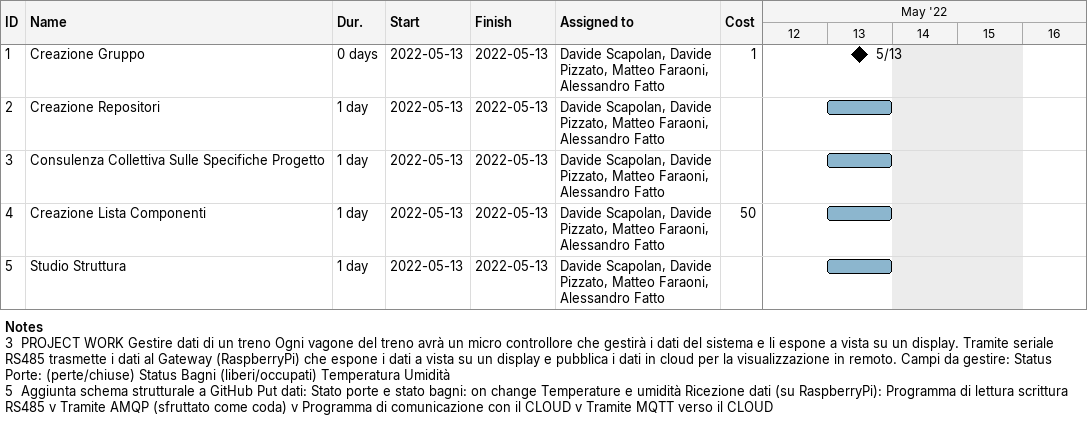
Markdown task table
| ID | Task | Duration | Start | Finish | Resources | Cost |
|---|---|---|---|---|---|---|
| 1 | Creazione Gruppo | 0d | 2022-05-13 | 2022-05-13 | Davide Scapolan, Davide Pizzato, Matteo Faraoni, Alessandro Fatto | 1 |
| 2 | Creazione Repositori | 1d | 2022-05-13 | 2022-05-13 | Davide Scapolan, Davide Pizzato, Matteo Faraoni, Alessandro Fatto |  |
| 3 | Consulenza Collettiva Sulle Specifiche Progetto | 1d | 2022-05-13 | 2022-05-13 | Davide Scapolan, Davide Pizzato, Matteo Faraoni, Alessandro Fatto |  |
| 4 | Creazione Lista Componenti | 1d | 2022-05-13 | 2022-05-13 | Davide Scapolan, Davide Pizzato, Matteo Faraoni, Alessandro Fatto | 50 |
| 5 | Studio Struttura | 1d | 2022-05-13 | 2022-05-13 | Davide Scapolan, Davide Pizzato, Matteo Faraoni, Alessandro Fatto |  |

Notes
- 3: PROJECT WORK Gestire dati di un treno Ogni vagone del treno avrà un micro controllore che gestirà i dati del sistema e li espone a vista su un display. Tramite seriale RS485 trasmette i dati al Gateway (RaspberryPi) che espone i dati a vista su un display e pubblica i dati in cloud per la visualizzazione in remoto. Campi da gestire: Status Porte: (perte/chiuse) Status Bagni (liberi/occupati) Temperatura Umidità
- 5: Aggiunta schema strutturale a GitHub Put dati: Stato porte e stato bagni: on change Temperature e umidità Ricezione dati (su RaspberryPi): Programma di lettura scrittura RS485 v Tramite AMQP (sfruttato come coda) v Programma di comunicazione con il CLOUD v Tramite MQTT verso il CLOUD
